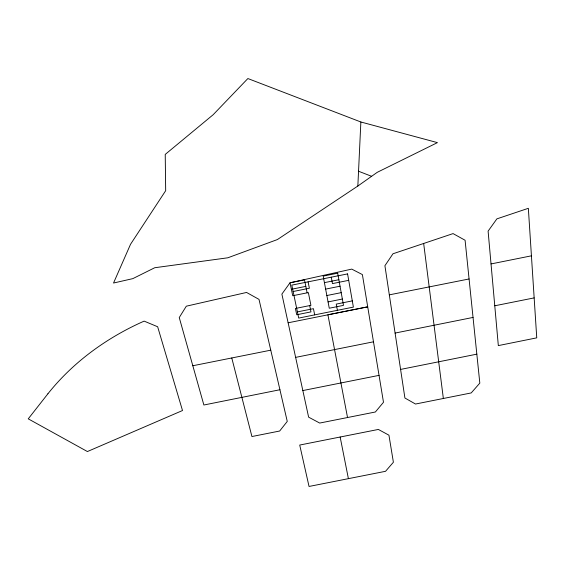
<?xml version="1.0" encoding="UTF-8"?>
<svg xmlns="http://www.w3.org/2000/svg" width="565" height="565" viewBox="0 0 565 565"><rect width="100%" height="100%" fill="white"/><g stroke="black" fill="none" stroke-linecap="round" stroke-linejoin="round"><path stroke-width="0.85" d="M357.85 186.033L360.865 121.991L247.88 78.542L213.167 114.716L165.227 154.415L165.679 190.688L130.543 244.271L113.53 283.03L132.81 278.637L154.739 267.732L227.836 257.788L277.408 239.553L357.85 186.033L377.215 172.339L437.43 142.627L360.865 121.991M291.378 289.28L305.82 286.377M324.409 282.641L338.866 279.731M293.136 291.512L309.366 288.249L308.095 281.843M348.704 280.339L332.46 283.602L331.274 277.182M325.631 289.111L340.038 286.215M326.853 295.53L341.196 292.649M491.027 263.94L488.104 231.127L496.882 218.867L528.346 208.308L536.75 337.849L498.33 345.603L491.027 263.94L531.425 255.825M328.06 301.908L342.355 299.033M297.409 311.894L313.441 308.681L314.677 314.875M352.299 300.877L336.246 304.097L337.397 310.319M395.097 333.068L473.039 317.431L465.087 240.245L453.066 233.599L392.986 253.77L384.913 265.705L404.907 398.007L415.515 404.032L471.21 392.936L479.819 383.112L473.039 317.431M400.585 369.425L476.839 354.156M389.327 294.852L469.084 278.962M192.813 365.753L270.769 350.173M494.792 305.778L534.144 297.896M347.531 417.528L327.912 314.804L367.716 306.837L288.143 322.792L295.629 357.377L373.486 341.804L362.391 274.597L351.748 269.102L290.014 282.79L281.886 294.104L288.122 322.806M279.936 389.737L203.873 405.006L179.246 317.551L186.316 306.188L246.559 292.451L259.003 299.379L287.26 421.412L279.661 431.024L251.926 436.533L231.777 357.984M295.629 357.377L302.84 390.563L379.044 375.365L373.486 341.804M340.151 437.02L299.718 445.05L309.034 486.458L385.542 471.302L393.395 462.248L388.939 435.191L378.359 429.442L340.151 437.02L348.4 478.661M358.457 171.209L371.629 176.315M302.84 390.563L308.624 417.154L319.705 423.058L375.372 411.998L383.487 402.273L379.044 375.365M307.12 292.832L304.514 279.873L290.014 282.79L292.734 295.728L308.356 292.585L310.92 305.347L295.41 308.462L296.731 314.754L310.955 311.901L309.691 305.594M443.356 398.487L423.665 243.473M47.912 393.777L28.25 418.842L87.406 451.548L182.502 410.529L157.649 326.754L144.132 321.118C107.039 337.531 73.245 361.911 47.912 393.777M337.686 273.199L323.173 276.115L329.261 308.229L343.499 305.368L337.686 273.199M347.581 273.898L291.801 285.12L298.701 318.081L353.386 307.106L347.581 273.898"/></g></svg>
